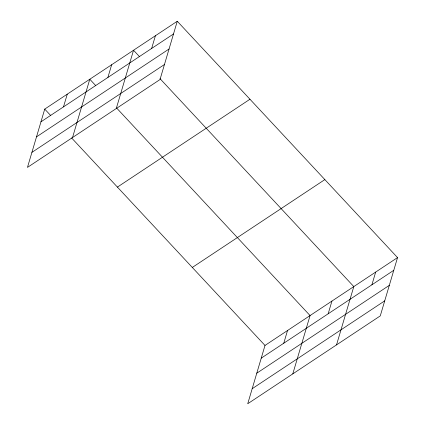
<?xml version="1.0" encoding="UTF-8"?>
<svg xmlns="http://www.w3.org/2000/svg" width="425" height="425" viewBox="0 0 425 425"><rect width="100%" height="100%" fill="white"/><g stroke="black" fill="none" stroke-linecap="round" stroke-linejoin="round"><path stroke-width="0.64" d="M177.273 21.25L44.731 109.103L27.46 167.407L160.002 79.555L177.273 21.25L397.54 257.592L380.269 315.897L247.727 403.75L264.998 345.445L397.54 257.592M63.495 106.882L67.262 94.164M72.526 137.541L89.797 79.231L95.63 85.489M107.897 77.451L111.663 64.738M116.264 108.55L133.535 50.24L139.368 56.498M151.64 48.461L155.407 35.748M283.762 343.225L287.528 330.507M292.793 373.883L310.064 315.573L116.716 108.12M328.164 313.793L331.93 301.081M336.531 344.888L353.802 286.583L160.007 78.646M371.907 284.803L375.673 272.085M40.965 121.816L173.506 33.963M36.508 136.861L169.049 49.008M31.918 152.363L164.459 64.51M117.417 187.096L249.964 99.243M192.307 267.452L324.854 179.6M261.232 358.158L393.773 270.305M256.774 373.203L389.316 285.35M252.184 388.705L384.726 300.852M44.731 109.103L50.564 115.361M71.65 137.987L264.998 345.445"/></g></svg>
